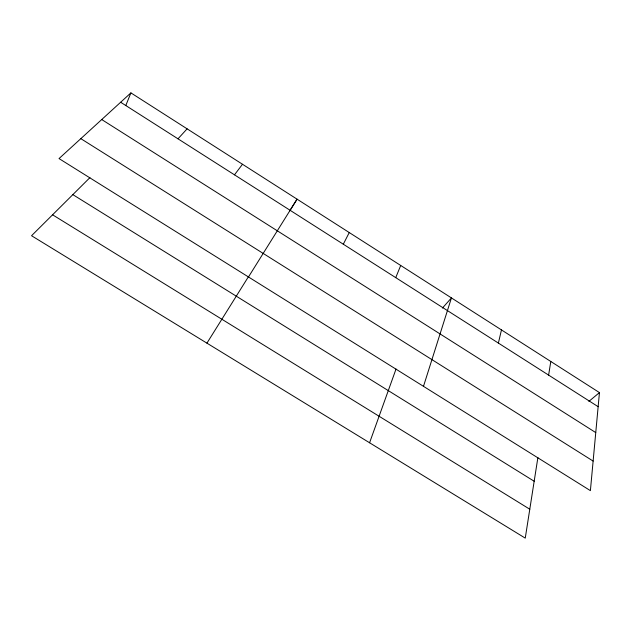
<?xml version="1.0" encoding="UTF-8"?>
<svg xmlns="http://www.w3.org/2000/svg" width="631" height="631" viewBox="0 0 631 631"><rect width="100%" height="100%" fill="white"/><g stroke="black" fill="none" stroke-linecap="round" stroke-linejoin="round"><path stroke-width="0.95" d="M599.45 392.6L590.395 490.642L59.03 158.578L130.901 92.875L599.45 392.6L588.873 401.403M537.888 457.585L525.252 538.125L31.55 235.726L89.925 177.626M548.615 375.106L550.8 361.476M498.387 343.083L501.464 329.918M423.488 386.338L451.441 297.919L442.441 308.054M369.577 442.773L396.039 369.017M125.774 105.59L130.901 92.875M395.747 277.64L400.709 265.47M343.311 244.213L349.251 232.555M206.929 343.146L248.409 276.757M248.472 276.97L297.059 199.167L289.795 210.746M234.48 174.826L242.501 164.265M177.997 138.812L187.115 128.842M52.578 214.8L529.788 509.225M72.841 194.624L534.173 481.248M80.831 138.654L593.124 461.072M101.725 119.543L595.759 432.59M120.647 102.254L598.149 406.687"/></g></svg>
